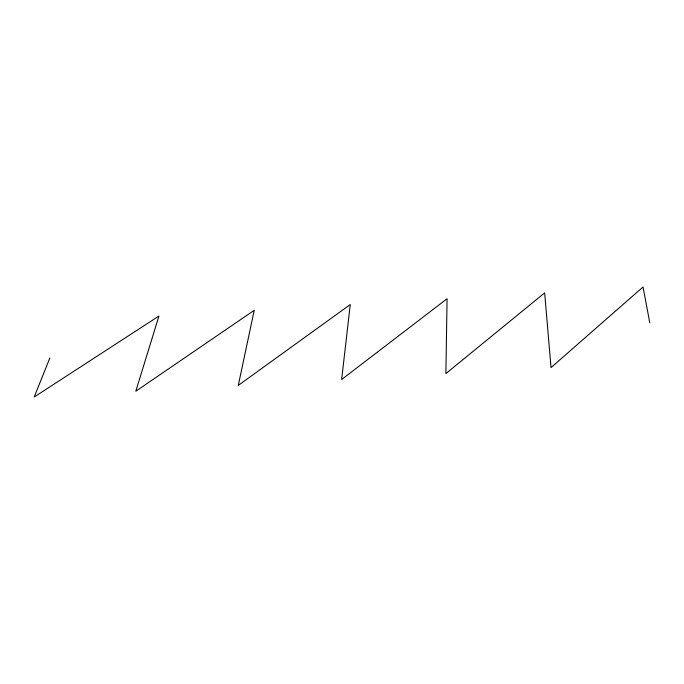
<?xml version="1.0" encoding="UTF-8"?>
<svg xmlns="http://www.w3.org/2000/svg" width="684" height="684" viewBox="0 0 684 684"><rect width="100%" height="100%" fill="white"/><g stroke="black" fill="none" stroke-linecap="round" stroke-linejoin="round"><path stroke-width="1.03" d="M49.855 357.98L34.2 397.011L158.936 316.034L135.808 391.231L254.217 310.314L238.288 385.4L350.259 304.551L341.641 379.509L447.071 298.746L445.882 373.575L544.661 292.889L551.03 367.59L643.037 286.989L649.8 322.874"/></g></svg>
